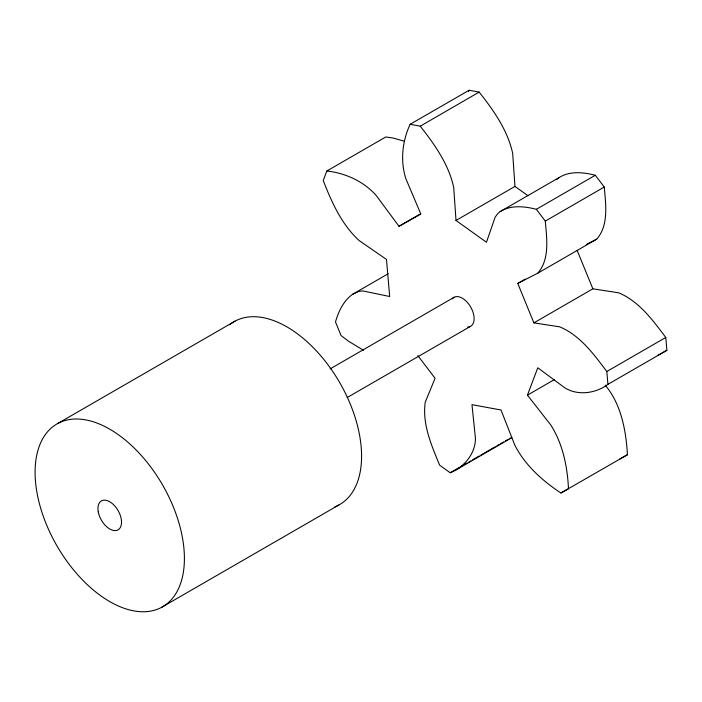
<?xml version="1.0" encoding="UTF-8"?>
<svg xmlns="http://www.w3.org/2000/svg" width="702" height="702" viewBox="0 0 702 702"><rect width="100%" height="100%" fill="white"/><g stroke="black" fill="none" stroke-linecap="round" stroke-linejoin="round"><path stroke-width="1.05" d="M450.254 472.753C464.022 467.286 475.614 453.58 475.438 438.188L471.963 404.677L500.982 409.986L514.926 445.401C525.157 465.303 542.462 480.791 560.907 492.997L568.488 488.759C567.435 466.742 562.855 444.05 550.938 425.21L527.448 395.147L537.785 367.778L565.005 387.969C578.229 395.972 595.866 393.374 607.923 384.354L666.9 350.298L665.786 337.46C652.886 320.323 639.083 301.298 618.681 292.804L592.865 288.82L533.897 322.867L517.769 283.433L525.254 279.106M468.418 91.708L469.094 90.26L479.159 92.094C493.576 110.328 507.748 130.344 512.688 153.457L514.97 186.416L528.018 195.761M469.103 90.26L410.135 124.298C402.281 141.076 400.149 161.004 405.879 178.756L420.84 214.04L398.999 226.281L376.149 195.419C363.68 181.379 345.384 173.008 326.851 171.016M517.769 283.433L537.767 273.192L596.735 239.145C608.959 225.254 605.712 204.071 604.264 187.03L595.314 175.263C583.555 172.236 569.927 170.735 559.169 177.527L500.201 211.565L497.788 213.548L495.156 217.164L486.451 242.26L456.002 220.463L453.72 187.495C448.824 164.426 434.485 144.235 420.235 126.193L479.159 92.094M556.756 179.501L559.169 177.527M388.162 273.762L352.588 294.305C343.48 300.807 338.539 311.451 335.477 321.92L341.075 335.591L348.411 341.137L363.487 350.289M666.865 350.333L657.958 355.291M537.767 273.192C549.991 259.301 546.735 238.127 545.305 221.095L536.346 209.31C524.587 206.274 510.959 204.782 500.201 211.565M398.999 226.281L420.533 213.856M57.889 423.42L235.056 321.13M456.002 220.463L514.97 186.416M536.346 209.31L595.314 175.263M545.305 221.095L604.264 187.03M330.054 368.936L454.212 297.244M347.227 397.516L470.445 326.386M527.448 395.147L554.589 379.475M161.609 607.335A105.581 60.96 60 0 0 130.326 444.392A105.581 60.96 60 0 0 37.303 494.401A105.581 60.96 60 0 0 161.609 607.335L338.776 505.045M607.932 384.345L606.818 371.507L665.786 337.46M458.634 467.901L450.21 472.762L439.663 465.215C431.537 445.586 422.077 424.008 425.236 402.246L435.073 378.264L417.839 355.616M460.503 466.821L462.381 465.742M464.25 464.663L467.058 463.039M468.927 461.96L470.805 460.881M472.674 459.792L479.229 456.01M481.098 454.931L495.138 446.823M497.007 445.744L498.885 444.664M500.754 443.585L503.562 441.962M505.431 440.882L507.309 439.803M455.686 470.112L511.846 437.688M560.924 492.997L627.456 454.712L619.875 458.95M352.588 294.305L358.985 291.356L362.829 290.918L389.68 296.507L386.477 259.442L359.108 240.54C341.716 224.596 331.555 202.018 323.245 180.563L326.807 171.016L385.775 136.978L392.725 137.934L404.255 141.172M586.258 244.507L596.735 239.145M509.222 438.706L511.126 437.881M533.897 322.867L559.713 326.851C580.115 335.345 593.918 354.37 606.818 371.507M410.135 124.298L420.191 126.141M605.212 385.152C621.27 404.291 625.965 430.458 627.456 454.694M577.149 250.395L592.865 288.82M452.334 298.815A16.681 9.626 60 0 1 471.016 307.625A16.681 9.626 60 0 1 467.699 327.044M229.615 324.745A105.581 60.96 60 0 1 339.689 382.572A105.581 60.96 60 0 1 334.81 506.87M98.28 511.925A16.681 9.626 60 0 0 117.857 529.94A16.681 9.626 60 0 0 113.101 504.255A16.681 9.626 60 0 0 98.28 511.925"/></g></svg>
